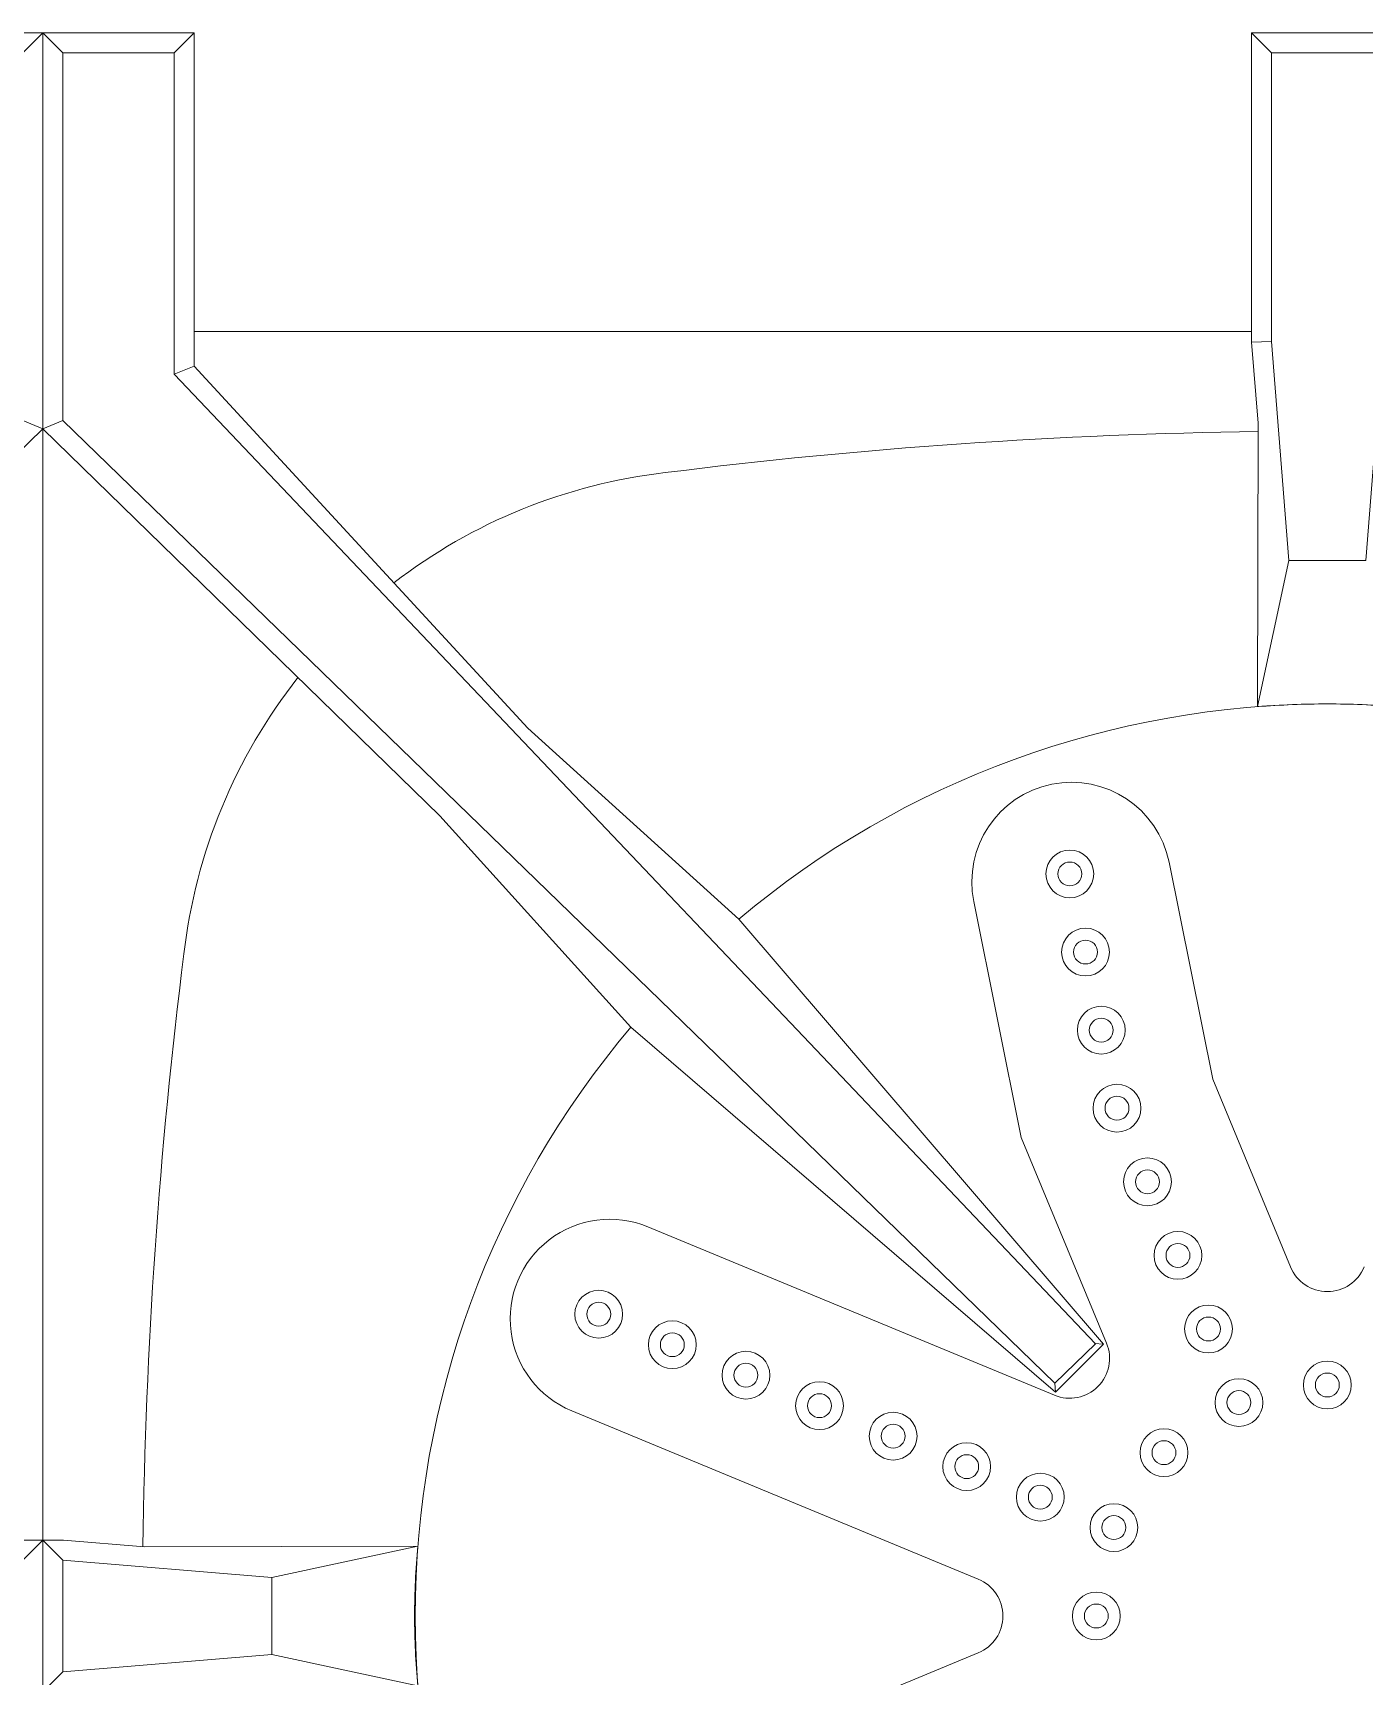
# Model space of a CAD drawing. Extents: x 306 to 2240, y 18 to 779.
# Drawn here: x 689.1932 to 689.3604, y 391.3972 to 391.6035 of the extents above; entities that cross this region are included whole.
import ezdxf

# ---------------------------------------------------------------- set-up
doc = ezdxf.new("R2010")
doc.units = 0
doc.header["$MEASUREMENT"] = 0
doc.linetypes.add('ACAD_ISO03W100', pattern=[30, 12, -18])
doc.layers.add('EQUIPAMIENTO SUPER', color=1, linetype='Continuous')

msp = doc.modelspace()

# ---------------------------------------------------------------- linework, layer by layer
at = {"layer": 'EQUIPAMIENTO SUPER', "color": 253, "lineweight": 0}
for p, q in [((689.1919949408388, 391.6010025021578, -6.438942029e-07), (689.1944949408376, 391.6035025021576, -6.438942029e-07)), ((689.1969949408361, 391.6010025021578, -6.438942029e-07), (689.1944949408376, 391.6035025021576, -6.438942029e-07)), ((689.2109949408391, 391.6010025021578, -6.438942029e-07), (689.2134949408377, 391.6035025021576, -6.438942029e-07)), ((689.3487449408372, 391.6010025021578, -6.438942029e-07), (689.3462449408383, 391.6035025021576, -6.438942029e-07)), ((689.1944949408376, 391.404752502158, -6.438942029e-07), (689.1944949408376, 391.5660025021579, -6.438942029e-07)), ((689.1944949408376, 391.404752502158, -6.438942029e-07), (689.1944949408376, 391.5660025021579, -6.438942029e-07)), ((689.2109949408391, 391.5606519970946, -6.438942029e-07), (689.2134949408377, 391.5616497848088, -6.438942029e-07)), ((689.1944949408376, 391.5537805589282, -6.438942029e-07), (689.1919949408388, 391.5548530072212, -6.438942029e-07)), ((689.1944949408376, 391.5537805589282, -6.438942029e-07), (689.1969949408361, 391.5548530072212, -6.438942029e-07)), ((689.3509249408366, 391.5372525021579, -6.438942029e-07), (689.3469838353108, 391.5189168268393, -6.438942029e-07)), ((689.3413540542517, 391.4721599395938, -6.438942029e-07), (689.3358735105417, 391.4993845051262, -6.438942029e-07)), ((689.3173259177987, 391.4648408442444, -6.438942029e-07), (689.3113651814513, 391.4944507636264, -6.438942029e-07)), ((689.3413540542517, 391.4721599395938, -6.438942029e-07), (689.3511257451961, 391.4485689907851, -6.438942029e-07)), ((689.3173259177987, 391.4648408442444, -6.438942029e-07), (689.3280287568837, 391.4390019049757, -6.438942029e-07)), ((689.321495942057, 391.4324690901512, -6.438942029e-07), (689.2704504313427, 391.4536128329882, -6.438942029e-07)), ((689.3264964005052, 391.4389507899581, -6.438942029e-07), (689.3276311089162, 391.4388785813357, -6.438942029e-07)), ((689.3215466530368, 391.4340010424898, -6.438942029e-07), (689.3216184576218, 391.4328659300399, -6.438942029e-07)), ((689.3119288562505, 391.4093721018381, -6.438942029e-07), (689.2608833455365, 391.4305158446752, -6.438942029e-07)), ((689.1944949408376, 391.4142525021579, -6.438942029e-07), (689.1918960051175, 391.4142525021579, -6.438942029e-07)), ((689.1944949408376, 391.4142525021579, -6.438942029e-07), (689.1970938765576, 391.4142525021579, -6.438942029e-07)), ((689.1944949408376, 391.404752502158, -6.438942029e-07), (689.1944949408376, 391.4142525021579, -6.438942029e-07)), ((689.1944949408376, 391.404752502158, -6.438942029e-07), (689.1944949408376, 391.4142525021579, -6.438942029e-07)), ((689.1970938765576, 391.4142525021579, -6.438942029e-07), (689.2072471699852, 391.4134476228971, -6.438942029e-07)), ((689.2072471699852, 391.4134476228971, -6.438942029e-07), (689.2415806161575, 391.4135136076849, -6.438942029e-07)), ((689.2232449408388, 391.4095725021579, -6.438942029e-07), (689.2415806161575, 391.4135136076849, -6.438942029e-07)), ((689.2232449408388, 391.4095725021579, -6.438942029e-07), (689.2232449408388, 391.404752502158, -6.438942029e-07)), ((689.1944949408376, 391.404752502158, -6.438942029e-07), (689.1944949408376, 391.2435025021577, -6.438942029e-07)), ((689.1944949408376, 391.404752502158, -6.438942029e-07), (689.1944949408376, 391.3952525021577, -6.438942029e-07)), ((689.1944949408376, 391.404752502158, -6.438942029e-07), (689.1944949408376, 391.2435025021577, -6.438942029e-07)), ((689.1944949408376, 391.404752502158, -6.438942029e-07), (689.1944949408376, 391.3952525021577, -6.438942029e-07)), ((689.2232449408388, 391.3999325021577, -6.438942029e-07), (689.2232449408388, 391.404752502158, -6.438942029e-07)), ((689.2232449408388, 391.3999325021577, -6.438942029e-07), (689.2415806161575, 391.3959913966304, -6.438942029e-07)), ((689.2860899169812, 391.3894304674308, -6.438942029e-07), (689.3119288562505, 391.4001333065133, -6.438942029e-07))]:
    msp.add_line(p, q, dxfattribs=at)
at = {"layer": 'EQUIPAMIENTO SUPER', "color": 253, "linetype": 'ACAD_ISO03W100', "lineweight": 0}
for p, q in [((689.3487449408372, 391.5647525021577, -6.438942029e-07), (689.3462449408383, 391.5646535664373, -6.438942029e-07)), ((689.1944949408376, 391.4142525021579, -6.438942029e-07), (689.1919949408388, 391.4117525021579, -6.438942029e-07)), ((689.1944949408376, 391.4142525021579, -6.438942029e-07), (689.1969949408361, 391.4117525021579, -6.438942029e-07)), ((689.1944949408376, 391.3952525021577, -6.438942029e-07), (689.1969949408361, 391.3977525021577, -6.438942029e-07))]:
    msp.add_line(p, q, dxfattribs=at)
at = {"layer": 'EQUIPAMIENTO SUPER', "color": 253, "lineweight": 0, "elevation": -6.438508219e-07}
for points in [[(689.0613587727589, 391.4388785813352), (689.0673714240531, 391.4328659300399), (689.1206984346848, 391.4786587699136), (689.1446549854213, 391.5051905525451), (689.1944949408376, 391.5537805589282), (689.1944949408376, 391.6035025021576), (689.1754949408372, 391.6035025021576), (689.1754949408372, 391.5616497848088), (689.1336145263836, 391.5162242308481), (689.107101612643, 391.4922478850625), (689.0613587727589, 391.4388785813352)], [(689.3276311089162, 391.4388785813352), (689.3216184576218, 391.4328659300399), (689.26829144699, 391.4786587699136), (689.2443348962538, 391.5051905525451), (689.1944949408376, 391.5537805589282), (689.1944949408376, 391.6035025021576), (689.2134949408377, 391.6035025021576), (689.2134949408377, 391.5616497848088), (689.2553753552914, 391.5162242308481), (689.2818882690322, 391.4922478850625), (689.3276311089162, 391.4388785813352)], [(689.3469838353108, 391.5189168268393), (689.3470498200973, 391.5545002730104), (689.3462449408383, 391.5646535664373), (689.3462449408383, 391.6035025021576), (689.3557449408383, 391.6035025021576)], [(689.3645060463663, 391.5189168268393), (689.3644400615763, 391.5545002730104), (689.3652449408388, 391.5646535664373), (689.3652449408388, 391.6035025021576), (689.3557449408383, 391.6035025021576)], [(689.1969949408361, 391.6010025021578), (689.1969949408361, 391.5548530072209), (689.3215466530368, 391.4340010424898), (689.3266412861798, 391.4389415699724), (689.2109949408391, 391.5606519970942), (689.2109949408391, 391.6010025021578), (689.1969949408361, 391.6010025021578), (689.1969949408361, 391.6010025021578)], [(689.3557449408383, 391.6010025021578), (689.3487449408372, 391.6010025021578), (689.3487449408372, 391.5647525021577), (689.3509249408366, 391.5372525021579), (689.3557449408383, 391.5372525021579)], [(689.3557449408383, 391.6010025021578), (689.3627449408361, 391.6010025021578), (689.3627449408361, 391.5647525021577), (689.3605649408368, 391.5372525021579), (689.3557449408383, 391.5372525021579)], [(689.3462449408383, 391.5660025021579), (689.2134949408377, 391.5660025021579)], [(689.2232449408388, 391.404752502158), (689.2232449408388, 391.4095725021579), (689.1969949408361, 391.4117525021579), (689.1969949408361, 391.4117525021579)], [(689.1969949408361, 391.4117525021579), (689.1969949408361, 391.404752502158)], [(689.2232449408388, 391.404752502158), (689.2232449408388, 391.4095725021579), (689.1969949408361, 391.4117525021579), (689.1969949408361, 391.404752502158)], [(689.2232449408388, 391.404752502158), (689.2232449408388, 391.3999325021577), (689.1969949408361, 391.3977525021577), (689.1969949408361, 391.3977525021577)], [(689.1969949408361, 391.3977525021577), (689.1969949408361, 391.404752502158)], [(689.2232449408388, 391.404752502158), (689.2232449408388, 391.3999325021577), (689.1969949408361, 391.3977525021577), (689.1969949408361, 391.404752502158)]]:
    msp.add_lwpolyline(points, dxfattribs=at)
at = {"layer": 'EQUIPAMIENTO SUPER', "color": 253, "lineweight": 0}
for centre, radius in [((689.3234194962265, 391.4979103868282, -6.438942029e-07), 0.003), ((689.3234194962265, 391.4979103868282, -6.438942029e-07), 0.003), ((689.3234194962265, 391.4979103868282, -6.438942029e-07), 0.003), ((689.3234194962265, 391.4979103868282, -6.438942029e-07), 0.003), ((689.3234194962265, 391.4979103868282, -6.438942029e-07), 0.003), ((689.3234194962265, 391.4979103868282, -6.438942029e-07), 0.003), ((689.3234194962265, 391.4979103868282, -6.438942029e-07), 0.003), ((689.3234194962265, 391.4979103868282, -6.438942029e-07), 0.003), ((689.3234194962265, 391.4979103868282, -6.438942029e-07), 0.003), ((689.3234194962265, 391.4979103868282, -6.438942029e-07), 0.003), ((689.3234194962265, 391.4979103868282, -6.438942029e-07), 0.003), ((689.3234194962265, 391.4979103868282, -6.438942029e-07), 0.003), ((689.3234194962265, 391.4979103868282, -6.438942029e-07), 0.003), ((689.3234194962265, 391.4979103868282, -6.438942029e-07), 0.003), ((689.3234194962265, 391.4979103868282, -6.438942029e-07), 0.003), ((689.3234194962265, 391.4979103868282, -6.438942029e-07), 0.003), ((689.3234194962265, 391.4979103868282, -6.438942029e-07), 0.0015), ((689.3234194962265, 391.4979103868282, -6.438942029e-07), 0.0015), ((689.3234194962265, 391.4979103868282, -6.438942029e-07), 0.0015), ((689.3234194962265, 391.4979103868282, -6.438942029e-07), 0.0015), ((689.3234194962265, 391.4979103868282, -6.438942029e-07), 0.0015), ((689.3234194962265, 391.4979103868282, -6.438942029e-07), 0.0015), ((689.3234194962265, 391.4979103868282, -6.438942029e-07), 0.0015), ((689.3234194962265, 391.4979103868282, -6.438942029e-07), 0.0015), ((689.3234194962265, 391.4979103868282, -6.438942029e-07), 0.0015), ((689.3234194962265, 391.4979103868282, -6.438942029e-07), 0.0015), ((689.3234194962265, 391.4979103868282, -6.438942029e-07), 0.0015), ((689.3234194962265, 391.4979103868282, -6.438942029e-07), 0.0015), ((689.3234194962265, 391.4979103868282, -6.438942029e-07), 0.0015), ((689.3234194962265, 391.4979103868282, -6.438942029e-07), 0.0015), ((689.3234194962265, 391.4979103868282, -6.438942029e-07), 0.0015), ((689.3234194962265, 391.4979103868282, -6.438942029e-07), 0.0015), ((689.3253929928238, 391.4881070551918, -6.438942029e-07), 0.003), ((689.3253929928238, 391.4881070551918, -6.438942029e-07), 0.003), ((689.3253929928238, 391.4881070551918, -6.438942029e-07), 0.003), ((689.3253929928238, 391.4881070551918, -6.438942029e-07), 0.003), ((689.3253929928238, 391.4881070551918, -6.438942029e-07), 0.003), ((689.3253929928238, 391.4881070551918, -6.438942029e-07), 0.003), ((689.3253929928238, 391.4881070551918, -6.438942029e-07), 0.003), ((689.3253929928238, 391.4881070551918, -6.438942029e-07), 0.003), ((689.3253929928238, 391.4881070551918, -6.438942029e-07), 0.003), ((689.3253929928238, 391.4881070551918, -6.438942029e-07), 0.003), ((689.3253929928238, 391.4881070551918, -6.438942029e-07), 0.003), ((689.3253929928238, 391.4881070551918, -6.438942029e-07), 0.003), ((689.3253929928238, 391.4881070551918, -6.438942029e-07), 0.003), ((689.3253929928238, 391.4881070551918, -6.438942029e-07), 0.003), ((689.3253929928238, 391.4881070551918, -6.438942029e-07), 0.003), ((689.3253929928238, 391.4881070551918, -6.438942029e-07), 0.003), ((689.3253929928238, 391.4881070551918, -6.438942029e-07), 0.0015), ((689.3253929928238, 391.4881070551918, -6.438942029e-07), 0.0015), ((689.3253929928238, 391.4881070551918, -6.438942029e-07), 0.0015), ((689.3253929928238, 391.4881070551918, -6.438942029e-07), 0.0015), ((689.3253929928238, 391.4881070551918, -6.438942029e-07), 0.0015), ((689.3253929928238, 391.4881070551918, -6.438942029e-07), 0.0015), ((689.3253929928238, 391.4881070551918, -6.438942029e-07), 0.0015), ((689.3253929928238, 391.4881070551918, -6.438942029e-07), 0.0015), ((689.3253929928238, 391.4881070551918, -6.438942029e-07), 0.0015), ((689.3253929928238, 391.4881070551918, -6.438942029e-07), 0.0015), ((689.3253929928238, 391.4881070551918, -6.438942029e-07), 0.0015), ((689.3253929928238, 391.4881070551918, -6.438942029e-07), 0.0015), ((689.3253929928238, 391.4881070551918, -6.438942029e-07), 0.0015), ((689.3253929928238, 391.4881070551918, -6.438942029e-07), 0.0015), ((689.3253929928238, 391.4881070551918, -6.438942029e-07), 0.0015), ((689.3253929928238, 391.4881070551918, -6.438942029e-07), 0.0015), ((689.3273664894244, 391.4783037235556, -6.438942029e-07), 0.003), ((689.3273664894244, 391.4783037235556, -6.438942029e-07), 0.003), ((689.3273664894244, 391.4783037235556, -6.438942029e-07), 0.003), ((689.3273664894244, 391.4783037235556, -6.438942029e-07), 0.003), ((689.3273664894244, 391.4783037235556, -6.438942029e-07), 0.003), ((689.3273664894244, 391.4783037235556, -6.438942029e-07), 0.003), ((689.3273664894244, 391.4783037235556, -6.438942029e-07), 0.003), ((689.3273664894244, 391.4783037235556, -6.438942029e-07), 0.003), ((689.3273664894244, 391.4783037235556, -6.438942029e-07), 0.003), ((689.3273664894244, 391.4783037235556, -6.438942029e-07), 0.003), ((689.3273664894244, 391.4783037235556, -6.438942029e-07), 0.003), ((689.3273664894244, 391.4783037235556, -6.438942029e-07), 0.003), ((689.3273664894244, 391.4783037235556, -6.438942029e-07), 0.003), ((689.3273664894244, 391.4783037235556, -6.438942029e-07), 0.003), ((689.3273664894244, 391.4783037235556, -6.438942029e-07), 0.003), ((689.3273664894244, 391.4783037235556, -6.438942029e-07), 0.003), ((689.3273664894244, 391.4783037235556, -6.438942029e-07), 0.0015), ((689.3273664894244, 391.4783037235556, -6.438942029e-07), 0.0015), ((689.3273664894244, 391.4783037235556, -6.438942029e-07), 0.0015), ((689.3273664894244, 391.4783037235556, -6.438942029e-07), 0.0015), ((689.3273664894244, 391.4783037235556, -6.438942029e-07), 0.0015), ((689.3273664894244, 391.4783037235556, -6.438942029e-07), 0.0015), ((689.3273664894244, 391.4783037235556, -6.438942029e-07), 0.0015), ((689.3273664894244, 391.4783037235556, -6.438942029e-07), 0.0015), ((689.3273664894244, 391.4783037235556, -6.438942029e-07), 0.0015), ((689.3273664894244, 391.4783037235556, -6.438942029e-07), 0.0015), ((689.3273664894244, 391.4783037235556, -6.438942029e-07), 0.0015), ((689.3273664894244, 391.4783037235556, -6.438942029e-07), 0.0015), ((689.3273664894244, 391.4783037235556, -6.438942029e-07), 0.0015), ((689.3273664894244, 391.4783037235556, -6.438942029e-07), 0.0015), ((689.3273664894244, 391.4783037235556, -6.438942029e-07), 0.0015), ((689.3273664894244, 391.4783037235556, -6.438942029e-07), 0.0015), ((689.3293399860254, 391.4685003919193, -6.438942029e-07), 0.003), ((689.3293399860254, 391.4685003919193, -6.438942029e-07), 0.003), ((689.3293399860254, 391.4685003919193, -6.438942029e-07), 0.003), ((689.3293399860254, 391.4685003919193, -6.438942029e-07), 0.003), ((689.3293399860254, 391.4685003919193, -6.438942029e-07), 0.003), ((689.3293399860254, 391.4685003919193, -6.438942029e-07), 0.003), ((689.3293399860254, 391.4685003919193, -6.438942029e-07), 0.003), ((689.3293399860254, 391.4685003919193, -6.438942029e-07), 0.003), ((689.3293399860254, 391.4685003919193, -6.438942029e-07), 0.003), ((689.3293399860254, 391.4685003919193, -6.438942029e-07), 0.003), ((689.3293399860254, 391.4685003919193, -6.438942029e-07), 0.003), ((689.3293399860254, 391.4685003919193, -6.438942029e-07), 0.003), ((689.3293399860254, 391.4685003919193, -6.438942029e-07), 0.003), ((689.3293399860254, 391.4685003919193, -6.438942029e-07), 0.003), ((689.3293399860254, 391.4685003919193, -6.438942029e-07), 0.003), ((689.3293399860254, 391.4685003919193, -6.438942029e-07), 0.003), ((689.3293399860254, 391.4685003919193, -6.438942029e-07), 0.0015), ((689.3293399860254, 391.4685003919193, -6.438942029e-07), 0.0015), ((689.3293399860254, 391.4685003919193, -6.438942029e-07), 0.0015), ((689.3293399860254, 391.4685003919193, -6.438942029e-07), 0.0015), ((689.3293399860254, 391.4685003919193, -6.438942029e-07), 0.0015), ((689.3293399860254, 391.4685003919193, -6.438942029e-07), 0.0015), ((689.3293399860254, 391.4685003919193, -6.438942029e-07), 0.0015), ((689.3293399860254, 391.4685003919193, -6.438942029e-07), 0.0015), ((689.3293399860254, 391.4685003919193, -6.438942029e-07), 0.0015), ((689.3293399860254, 391.4685003919193, -6.438942029e-07), 0.0015), ((689.3293399860254, 391.4685003919193, -6.438942029e-07), 0.0015), ((689.3293399860254, 391.4685003919193, -6.438942029e-07), 0.0015), ((689.3293399860254, 391.4685003919193, -6.438942029e-07), 0.0015), ((689.3293399860254, 391.4685003919193, -6.438942029e-07), 0.0015), ((689.3293399860254, 391.4685003919193, -6.438942029e-07), 0.0015), ((689.3293399860254, 391.4685003919193, -6.438942029e-07), 0.0015), ((689.3331668203488, 391.4592615965942, -6.438942029e-07), 0.003), ((689.3331668203488, 391.4592615965942, -6.438942029e-07), 0.003), ((689.3331668203488, 391.4592615965942, -6.438942029e-07), 0.003), ((689.3331668203488, 391.4592615965942, -6.438942029e-07), 0.003), ((689.3331668203488, 391.4592615965942, -6.438942029e-07), 0.003), ((689.3331668203488, 391.4592615965942, -6.438942029e-07), 0.003), ((689.3331668203488, 391.4592615965942, -6.438942029e-07), 0.003), ((689.3331668203488, 391.4592615965942, -6.438942029e-07), 0.003), ((689.3331668203488, 391.4592615965942, -6.438942029e-07), 0.003), ((689.3331668203488, 391.4592615965942, -6.438942029e-07), 0.003), ((689.3331668203488, 391.4592615965942, -6.438942029e-07), 0.003), ((689.3331668203488, 391.4592615965942, -6.438942029e-07), 0.003), ((689.3331668203488, 391.4592615965942, -6.438942029e-07), 0.003), ((689.3331668203488, 391.4592615965942, -6.438942029e-07), 0.003), ((689.3331668203488, 391.4592615965942, -6.438942029e-07), 0.003), ((689.3331668203488, 391.4592615965942, -6.438942029e-07), 0.003), ((689.3331668203488, 391.4592615965942, -6.438942029e-07), 0.0015), ((689.3331668203488, 391.4592615965942, -6.438942029e-07), 0.0015), ((689.3331668203488, 391.4592615965942, -6.438942029e-07), 0.0015), ((689.3331668203488, 391.4592615965942, -6.438942029e-07), 0.0015), ((689.3331668203488, 391.4592615965942, -6.438942029e-07), 0.0015), ((689.3331668203488, 391.4592615965942, -6.438942029e-07), 0.0015), ((689.3331668203488, 391.4592615965942, -6.438942029e-07), 0.0015), ((689.3331668203488, 391.4592615965942, -6.438942029e-07), 0.0015), ((689.3331668203488, 391.4592615965942, -6.438942029e-07), 0.0015), ((689.3331668203488, 391.4592615965942, -6.438942029e-07), 0.0015), ((689.3331668203488, 391.4592615965942, -6.438942029e-07), 0.0015), ((689.3331668203488, 391.4592615965942, -6.438942029e-07), 0.0015), ((689.3331668203488, 391.4592615965942, -6.438942029e-07), 0.0015), ((689.3331668203488, 391.4592615965942, -6.438942029e-07), 0.0015), ((689.3331668203488, 391.4592615965942, -6.438942029e-07), 0.0015), ((689.3331668203488, 391.4592615965942, -6.438942029e-07), 0.0015), ((689.3369936546719, 391.4500228012686, -6.438942029e-07), 0.003), ((689.3369936546719, 391.4500228012686, -6.438942029e-07), 0.003), ((689.3369936546719, 391.4500228012686, -6.438942029e-07), 0.003), ((689.3369936546719, 391.4500228012686, -6.438942029e-07), 0.003), ((689.3369936546719, 391.4500228012686, -6.438942029e-07), 0.003), ((689.3369936546719, 391.4500228012686, -6.438942029e-07), 0.003), ((689.3369936546719, 391.4500228012686, -6.438942029e-07), 0.003), ((689.3369936546719, 391.4500228012686, -6.438942029e-07), 0.003), ((689.3369936546719, 391.4500228012686, -6.438942029e-07), 0.003), ((689.3369936546719, 391.4500228012686, -6.438942029e-07), 0.003), ((689.3369936546719, 391.4500228012686, -6.438942029e-07), 0.003), ((689.3369936546719, 391.4500228012686, -6.438942029e-07), 0.003), ((689.3369936546719, 391.4500228012686, -6.438942029e-07), 0.003), ((689.3369936546719, 391.4500228012686, -6.438942029e-07), 0.003), ((689.3369936546719, 391.4500228012686, -6.438942029e-07), 0.003), ((689.3369936546719, 391.4500228012686, -6.438942029e-07), 0.003), ((689.3369936546719, 391.4500228012686, -6.438942029e-07), 0.0015), ((689.3369936546719, 391.4500228012686, -6.438942029e-07), 0.0015), ((689.3369936546719, 391.4500228012686, -6.438942029e-07), 0.0015), ((689.3369936546719, 391.4500228012686, -6.438942029e-07), 0.0015), ((689.3369936546719, 391.4500228012686, -6.438942029e-07), 0.0015), ((689.3369936546719, 391.4500228012686, -6.438942029e-07), 0.0015), ((689.3369936546719, 391.4500228012686, -6.438942029e-07), 0.0015), ((689.3369936546719, 391.4500228012686, -6.438942029e-07), 0.0015), ((689.3369936546719, 391.4500228012686, -6.438942029e-07), 0.0015), ((689.3369936546719, 391.4500228012686, -6.438942029e-07), 0.0015), ((689.3369936546719, 391.4500228012686, -6.438942029e-07), 0.0015), ((689.3369936546719, 391.4500228012686, -6.438942029e-07), 0.0015), ((689.3369936546719, 391.4500228012686, -6.438942029e-07), 0.0015), ((689.3369936546719, 391.4500228012686, -6.438942029e-07), 0.0015), ((689.3369936546719, 391.4500228012686, -6.438942029e-07), 0.0015), ((689.3369936546719, 391.4500228012686, -6.438942029e-07), 0.0015), ((689.2642810691382, 391.4426383639802, -6.438942029e-07), 0.003), ((689.2642810691382, 391.4426383639802, -6.438942029e-07), 0.003), ((689.2642810691382, 391.4426383639802, -6.438942029e-07), 0.003), ((689.2642810691382, 391.4426383639802, -6.438942029e-07), 0.003), ((689.2642810691382, 391.4426383639802, -6.438942029e-07), 0.003), ((689.2642810691382, 391.4426383639802, -6.438942029e-07), 0.003), ((689.2642810691382, 391.4426383639802, -6.438942029e-07), 0.003), ((689.2642810691382, 391.4426383639802, -6.438942029e-07), 0.003), ((689.2642810691382, 391.4426383639802, -6.438942029e-07), 0.003), ((689.2642810691382, 391.4426383639802, -6.438942029e-07), 0.003), ((689.2642810691382, 391.4426383639802, -6.438942029e-07), 0.003), ((689.2642810691382, 391.4426383639802, -6.438942029e-07), 0.003), ((689.2642810691382, 391.4426383639802, -6.438942029e-07), 0.003), ((689.2642810691382, 391.4426383639802, -6.438942029e-07), 0.003), ((689.2642810691382, 391.4426383639802, -6.438942029e-07), 0.003), ((689.2642810691382, 391.4426383639802, -6.438942029e-07), 0.003), ((689.2642810691382, 391.4426383639802, -6.438942029e-07), 0.0015), ((689.2642810691382, 391.4426383639802, -6.438942029e-07), 0.0015), ((689.2642810691382, 391.4426383639802, -6.438942029e-07), 0.0015), ((689.2642810691382, 391.4426383639802, -6.438942029e-07), 0.0015), ((689.2642810691382, 391.4426383639802, -6.438942029e-07), 0.0015), ((689.2642810691382, 391.4426383639802, -6.438942029e-07), 0.0015), ((689.2642810691382, 391.4426383639802, -6.438942029e-07), 0.0015), ((689.2642810691382, 391.4426383639802, -6.438942029e-07), 0.0015), ((689.2642810691382, 391.4426383639802, -6.438942029e-07), 0.0015), ((689.2642810691382, 391.4426383639802, -6.438942029e-07), 0.0015), ((689.2642810691382, 391.4426383639802, -6.438942029e-07), 0.0015), ((689.2642810691382, 391.4426383639802, -6.438942029e-07), 0.0015), ((689.2642810691382, 391.4426383639802, -6.438942029e-07), 0.0015), ((689.2642810691382, 391.4426383639802, -6.438942029e-07), 0.0015), ((689.2642810691382, 391.4426383639802, -6.438942029e-07), 0.0015), ((689.2642810691382, 391.4426383639802, -6.438942029e-07), 0.0015), ((689.3408204889952, 391.4407840059436, -6.438942029e-07), 0.003), ((689.3408204889952, 391.4407840059436, -6.438942029e-07), 0.003), ((689.3408204889952, 391.4407840059436, -6.438942029e-07), 0.003), ((689.3408204889952, 391.4407840059436, -6.438942029e-07), 0.003), ((689.3408204889952, 391.4407840059436, -6.438942029e-07), 0.003), ((689.3408204889952, 391.4407840059436, -6.438942029e-07), 0.003), ((689.3408204889952, 391.4407840059436, -6.438942029e-07), 0.003), ((689.3408204889952, 391.4407840059436, -6.438942029e-07), 0.003), ((689.3408204889952, 391.4407840059436, -6.438942029e-07), 0.003), ((689.3408204889952, 391.4407840059436, -6.438942029e-07), 0.003), ((689.3408204889952, 391.4407840059436, -6.438942029e-07), 0.003), ((689.3408204889952, 391.4407840059436, -6.438942029e-07), 0.003), ((689.3408204889952, 391.4407840059436, -6.438942029e-07), 0.003), ((689.3408204889952, 391.4407840059436, -6.438942029e-07), 0.003), ((689.3408204889952, 391.4407840059436, -6.438942029e-07), 0.003), ((689.3408204889952, 391.4407840059436, -6.438942029e-07), 0.003), ((689.2735198644646, 391.4388115296562, -6.438942029e-07), 0.003), ((689.2735198644646, 391.4388115296562, -6.438942029e-07), 0.003), ((689.2735198644646, 391.4388115296562, -6.438942029e-07), 0.003), ((689.2735198644646, 391.4388115296562, -6.438942029e-07), 0.003), ((689.2735198644646, 391.4388115296562, -6.438942029e-07), 0.003), ((689.2735198644646, 391.4388115296562, -6.438942029e-07), 0.003), ((689.2735198644646, 391.4388115296562, -6.438942029e-07), 0.003), ((689.2735198644646, 391.4388115296562, -6.438942029e-07), 0.003), ((689.2735198644646, 391.4388115296562, -6.438942029e-07), 0.003), ((689.2735198644646, 391.4388115296562, -6.438942029e-07), 0.003), ((689.2735198644646, 391.4388115296562, -6.438942029e-07), 0.003), ((689.2735198644646, 391.4388115296562, -6.438942029e-07), 0.003), ((689.2735198644646, 391.4388115296562, -6.438942029e-07), 0.003), ((689.2735198644646, 391.4388115296562, -6.438942029e-07), 0.003), ((689.2735198644646, 391.4388115296562, -6.438942029e-07), 0.003), ((689.2735198644646, 391.4388115296562, -6.438942029e-07), 0.003), ((689.3408204889952, 391.4407840059436, -6.438942029e-07), 0.0015), ((689.3408204889952, 391.4407840059436, -6.438942029e-07), 0.0015), ((689.3408204889952, 391.4407840059436, -6.438942029e-07), 0.0015), ((689.3408204889952, 391.4407840059436, -6.438942029e-07), 0.0015), ((689.3408204889952, 391.4407840059436, -6.438942029e-07), 0.0015), ((689.3408204889952, 391.4407840059436, -6.438942029e-07), 0.0015), ((689.3408204889952, 391.4407840059436, -6.438942029e-07), 0.0015), ((689.3408204889952, 391.4407840059436, -6.438942029e-07), 0.0015), ((689.3408204889952, 391.4407840059436, -6.438942029e-07), 0.0015), ((689.3408204889952, 391.4407840059436, -6.438942029e-07), 0.0015), ((689.3408204889952, 391.4407840059436, -6.438942029e-07), 0.0015), ((689.3408204889952, 391.4407840059436, -6.438942029e-07), 0.0015), ((689.3408204889952, 391.4407840059436, -6.438942029e-07), 0.0015), ((689.3408204889952, 391.4407840059436, -6.438942029e-07), 0.0015), ((689.3408204889952, 391.4407840059436, -6.438942029e-07), 0.0015), ((689.3408204889952, 391.4407840059436, -6.438942029e-07), 0.0015), ((689.2735198644646, 391.4388115296562, -6.438942029e-07), 0.0015), ((689.2735198644646, 391.4388115296562, -6.438942029e-07), 0.0015), ((689.2735198644646, 391.4388115296562, -6.438942029e-07), 0.0015), ((689.2735198644646, 391.4388115296562, -6.438942029e-07), 0.0015), ((689.2735198644646, 391.4388115296562, -6.438942029e-07), 0.0015), ((689.2735198644646, 391.4388115296562, -6.438942029e-07), 0.0015), ((689.2735198644646, 391.4388115296562, -6.438942029e-07), 0.0015), ((689.2735198644646, 391.4388115296562, -6.438942029e-07), 0.0015), ((689.2735198644646, 391.4388115296562, -6.438942029e-07), 0.0015), ((689.2735198644646, 391.4388115296562, -6.438942029e-07), 0.0015), ((689.2735198644646, 391.4388115296562, -6.438942029e-07), 0.0015), ((689.2735198644646, 391.4388115296562, -6.438942029e-07), 0.0015), ((689.2735198644646, 391.4388115296562, -6.438942029e-07), 0.0015), ((689.2735198644646, 391.4388115296562, -6.438942029e-07), 0.0015), ((689.2735198644646, 391.4388115296562, -6.438942029e-07), 0.0015), ((689.2735198644646, 391.4388115296562, -6.438942029e-07), 0.0015), ((689.2827586597908, 391.4349846953328, -6.438942029e-07), 0.003), ((689.2827586597908, 391.4349846953328, -6.438942029e-07), 0.003), ((689.2827586597908, 391.4349846953328, -6.438942029e-07), 0.003), ((689.2827586597908, 391.4349846953328, -6.438942029e-07), 0.003), ((689.2827586597908, 391.4349846953328, -6.438942029e-07), 0.003), ((689.2827586597908, 391.4349846953328, -6.438942029e-07), 0.003), ((689.2827586597908, 391.4349846953328, -6.438942029e-07), 0.003), ((689.2827586597908, 391.4349846953328, -6.438942029e-07), 0.003), ((689.2827586597908, 391.4349846953328, -6.438942029e-07), 0.003), ((689.2827586597908, 391.4349846953328, -6.438942029e-07), 0.003), ((689.2827586597908, 391.4349846953328, -6.438942029e-07), 0.003), ((689.2827586597908, 391.4349846953328, -6.438942029e-07), 0.003), ((689.2827586597908, 391.4349846953328, -6.438942029e-07), 0.003), ((689.2827586597908, 391.4349846953328, -6.438942029e-07), 0.003), ((689.2827586597908, 391.4349846953328, -6.438942029e-07), 0.003), ((689.2827586597908, 391.4349846953328, -6.438942029e-07), 0.003), ((689.2827586597908, 391.4349846953328, -6.438942029e-07), 0.0015), ((689.2827586597908, 391.4349846953328, -6.438942029e-07), 0.0015), ((689.2827586597908, 391.4349846953328, -6.438942029e-07), 0.0015), ((689.2827586597908, 391.4349846953328, -6.438942029e-07), 0.0015), ((689.2827586597908, 391.4349846953328, -6.438942029e-07), 0.0015), ((689.2827586597908, 391.4349846953328, -6.438942029e-07), 0.0015), ((689.2827586597908, 391.4349846953328, -6.438942029e-07), 0.0015), ((689.2827586597908, 391.4349846953328, -6.438942029e-07), 0.0015), ((689.2827586597908, 391.4349846953328, -6.438942029e-07), 0.0015), ((689.2827586597908, 391.4349846953328, -6.438942029e-07), 0.0015), ((689.2827586597908, 391.4349846953328, -6.438942029e-07), 0.0015), ((689.2827586597908, 391.4349846953328, -6.438942029e-07), 0.0015), ((689.2827586597908, 391.4349846953328, -6.438942029e-07), 0.0015), ((689.2827586597908, 391.4349846953328, -6.438942029e-07), 0.0015), ((689.2827586597908, 391.4349846953328, -6.438942029e-07), 0.0015), ((689.2827586597908, 391.4349846953328, -6.438942029e-07), 0.0015), ((689.3557451428592, 391.4337527041761, -6.438942029e-07), 0.003), ((689.3557451428592, 391.4337527041761, -6.438942029e-07), 0.003), ((689.3557451428592, 391.4337527041761, -6.438942029e-07), 0.003), ((689.3557451428592, 391.4337527041761, -6.438942029e-07), 0.003), ((689.3557451428592, 391.4337527041761, -6.438942029e-07), 0.003), ((689.3557451428592, 391.4337527041761, -6.438942029e-07), 0.003), ((689.3557451428592, 391.4337527041761, -6.438942029e-07), 0.003), ((689.3557451428592, 391.4337527041761, -6.438942029e-07), 0.003), ((689.3557451428592, 391.4337527041761, -6.438942029e-07), 0.003), ((689.3557451428592, 391.4337527041761, -6.438942029e-07), 0.003), ((689.3557451428592, 391.4337527041761, -6.438942029e-07), 0.003), ((689.3557451428592, 391.4337527041761, -6.438942029e-07), 0.003), ((689.3557451428592, 391.4337527041761, -6.438942029e-07), 0.003), ((689.3557451428592, 391.4337527041761, -6.438942029e-07), 0.003), ((689.3557451428592, 391.4337527041761, -6.438942029e-07), 0.003), ((689.3557451428592, 391.4337527041761, -6.438942029e-07), 0.003), ((689.2919974551172, 391.431157861009, -6.438942029e-07), 0.003), ((689.2919974551172, 391.431157861009, -6.438942029e-07), 0.003), ((689.2919974551172, 391.431157861009, -6.438942029e-07), 0.003), ((689.2919974551172, 391.431157861009, -6.438942029e-07), 0.003), ((689.2919974551172, 391.431157861009, -6.438942029e-07), 0.003), ((689.2919974551172, 391.431157861009, -6.438942029e-07), 0.003), ((689.2919974551172, 391.431157861009, -6.438942029e-07), 0.003), ((689.2919974551172, 391.431157861009, -6.438942029e-07), 0.003), ((689.2919974551172, 391.431157861009, -6.438942029e-07), 0.003), ((689.2919974551172, 391.431157861009, -6.438942029e-07), 0.003), ((689.2919974551172, 391.431157861009, -6.438942029e-07), 0.003), ((689.2919974551172, 391.431157861009, -6.438942029e-07), 0.003), ((689.2919974551172, 391.431157861009, -6.438942029e-07), 0.003), ((689.2919974551172, 391.431157861009, -6.438942029e-07), 0.003), ((689.2919974551172, 391.431157861009, -6.438942029e-07), 0.003), ((689.2919974551172, 391.431157861009, -6.438942029e-07), 0.003), ((689.3446473233182, 391.4315452106188, -6.438942029e-07), 0.003), ((689.3446473233182, 391.4315452106188, -6.438942029e-07), 0.003), ((689.3446473233182, 391.4315452106188, -6.438942029e-07), 0.003), ((689.3446473233182, 391.4315452106188, -6.438942029e-07), 0.003), ((689.3446473233182, 391.4315452106188, -6.438942029e-07), 0.003), ((689.3446473233182, 391.4315452106188, -6.438942029e-07), 0.003), ((689.3446473233182, 391.4315452106188, -6.438942029e-07), 0.003), ((689.3446473233182, 391.4315452106188, -6.438942029e-07), 0.003), ((689.3446473233182, 391.4315452106188, -6.438942029e-07), 0.003), ((689.3446473233182, 391.4315452106188, -6.438942029e-07), 0.003), ((689.3446473233182, 391.4315452106188, -6.438942029e-07), 0.003), ((689.3446473233182, 391.4315452106188, -6.438942029e-07), 0.003), ((689.3446473233182, 391.4315452106188, -6.438942029e-07), 0.003), ((689.3446473233182, 391.4315452106188, -6.438942029e-07), 0.003), ((689.3446473233182, 391.4315452106188, -6.438942029e-07), 0.003), ((689.3446473233182, 391.4315452106188, -6.438942029e-07), 0.003), ((689.3557451428592, 391.4337527041761, -6.438942029e-07), 0.0015), ((689.3557451428592, 391.4337527041761, -6.438942029e-07), 0.0015), ((689.3557451428592, 391.4337527041761, -6.438942029e-07), 0.0015), ((689.3557451428592, 391.4337527041761, -6.438942029e-07), 0.0015), ((689.3557451428592, 391.4337527041761, -6.438942029e-07), 0.0015), ((689.3557451428592, 391.4337527041761, -6.438942029e-07), 0.0015), ((689.3557451428592, 391.4337527041761, -6.438942029e-07), 0.0015), ((689.3557451428592, 391.4337527041761, -6.438942029e-07), 0.0015), ((689.3557451428592, 391.4337527041761, -6.438942029e-07), 0.0015), ((689.3557451428592, 391.4337527041761, -6.438942029e-07), 0.0015), ((689.3557451428592, 391.4337527041761, -6.438942029e-07), 0.0015), ((689.3557451428592, 391.4337527041761, -6.438942029e-07), 0.0015), ((689.3557451428592, 391.4337527041761, -6.438942029e-07), 0.0015), ((689.3557451428592, 391.4337527041761, -6.438942029e-07), 0.0015), ((689.3557451428592, 391.4337527041761, -6.438942029e-07), 0.0015), ((689.3557451428592, 391.4337527041761, -6.438942029e-07), 0.0015), ((689.2919974551172, 391.431157861009, -6.438942029e-07), 0.0015), ((689.2919974551172, 391.431157861009, -6.438942029e-07), 0.0015), ((689.2919974551172, 391.431157861009, -6.438942029e-07), 0.0015), ((689.2919974551172, 391.431157861009, -6.438942029e-07), 0.0015), ((689.2919974551172, 391.431157861009, -6.438942029e-07), 0.0015), ((689.2919974551172, 391.431157861009, -6.438942029e-07), 0.0015), ((689.2919974551172, 391.431157861009, -6.438942029e-07), 0.0015), ((689.2919974551172, 391.431157861009, -6.438942029e-07), 0.0015), ((689.2919974551172, 391.431157861009, -6.438942029e-07), 0.0015), ((689.2919974551172, 391.431157861009, -6.438942029e-07), 0.0015), ((689.2919974551172, 391.431157861009, -6.438942029e-07), 0.0015), ((689.2919974551172, 391.431157861009, -6.438942029e-07), 0.0015), ((689.2919974551172, 391.431157861009, -6.438942029e-07), 0.0015), ((689.2919974551172, 391.431157861009, -6.438942029e-07), 0.0015), ((689.2919974551172, 391.431157861009, -6.438942029e-07), 0.0015), ((689.2919974551172, 391.431157861009, -6.438942029e-07), 0.0015), ((689.3446473233182, 391.4315452106188, -6.438942029e-07), 0.0015), ((689.3446473233182, 391.4315452106188, -6.438942029e-07), 0.0015), ((689.3446473233182, 391.4315452106188, -6.438942029e-07), 0.0015), ((689.3446473233182, 391.4315452106188, -6.438942029e-07), 0.0015), ((689.3446473233182, 391.4315452106188, -6.438942029e-07), 0.0015), ((689.3446473233182, 391.4315452106188, -6.438942029e-07), 0.0015), ((689.3446473233182, 391.4315452106188, -6.438942029e-07), 0.0015), ((689.3446473233182, 391.4315452106188, -6.438942029e-07), 0.0015), ((689.3446473233182, 391.4315452106188, -6.438942029e-07), 0.0015), ((689.3446473233182, 391.4315452106188, -6.438942029e-07), 0.0015), ((689.3446473233182, 391.4315452106188, -6.438942029e-07), 0.0015), ((689.3446473233182, 391.4315452106188, -6.438942029e-07), 0.0015), ((689.3446473233182, 391.4315452106188, -6.438942029e-07), 0.0015), ((689.3446473233182, 391.4315452106188, -6.438942029e-07), 0.0015), ((689.3446473233182, 391.4315452106188, -6.438942029e-07), 0.0015), ((689.3446473233182, 391.4315452106188, -6.438942029e-07), 0.0015), ((689.3012362504401, 391.4273310266858, -6.438942029e-07), 0.003), ((689.3012362504401, 391.4273310266858, -6.438942029e-07), 0.003), ((689.3012362504401, 391.4273310266858, -6.438942029e-07), 0.003), ((689.3012362504401, 391.4273310266858, -6.438942029e-07), 0.003), ((689.3012362504401, 391.4273310266858, -6.438942029e-07), 0.003), ((689.3012362504401, 391.4273310266858, -6.438942029e-07), 0.003), ((689.3012362504401, 391.4273310266858, -6.438942029e-07), 0.003), ((689.3012362504401, 391.4273310266858, -6.438942029e-07), 0.003), ((689.3012362504401, 391.4273310266858, -6.438942029e-07), 0.003), ((689.3012362504401, 391.4273310266858, -6.438942029e-07), 0.003), ((689.3012362504401, 391.4273310266858, -6.438942029e-07), 0.003), ((689.3012362504401, 391.4273310266858, -6.438942029e-07), 0.003), ((689.3012362504401, 391.4273310266858, -6.438942029e-07), 0.003), ((689.3012362504401, 391.4273310266858, -6.438942029e-07), 0.003), ((689.3012362504401, 391.4273310266858, -6.438942029e-07), 0.003), ((689.3012362504401, 391.4273310266858, -6.438942029e-07), 0.003), ((689.3012362504401, 391.4273310266858, -6.438942029e-07), 0.0015), ((689.3012362504401, 391.4273310266858, -6.438942029e-07), 0.0015), ((689.3012362504401, 391.4273310266858, -6.438942029e-07), 0.0015), ((689.3012362504401, 391.4273310266858, -6.438942029e-07), 0.0015), ((689.3012362504401, 391.4273310266858, -6.438942029e-07), 0.0015), ((689.3012362504401, 391.4273310266858, -6.438942029e-07), 0.0015), ((689.3012362504401, 391.4273310266858, -6.438942029e-07), 0.0015), ((689.3012362504401, 391.4273310266858, -6.438942029e-07), 0.0015), ((689.3012362504401, 391.4273310266858, -6.438942029e-07), 0.0015), ((689.3012362504401, 391.4273310266858, -6.438942029e-07), 0.0015), ((689.3012362504401, 391.4273310266858, -6.438942029e-07), 0.0015), ((689.3012362504401, 391.4273310266858, -6.438942029e-07), 0.0015), ((689.3012362504401, 391.4273310266858, -6.438942029e-07), 0.0015), ((689.3012362504401, 391.4273310266858, -6.438942029e-07), 0.0015), ((689.3012362504401, 391.4273310266858, -6.438942029e-07), 0.0015), ((689.3012362504401, 391.4273310266858, -6.438942029e-07), 0.0015), ((689.3352390462045, 391.4252588008303, -6.438942029e-07), 0.003), ((689.3352390462045, 391.4252588008303, -6.438942029e-07), 0.003), ((689.3352390462045, 391.4252588008303, -6.438942029e-07), 0.003), ((689.3352390462045, 391.4252588008303, -6.438942029e-07), 0.003), ((689.3352390462045, 391.4252588008303, -6.438942029e-07), 0.003), ((689.3352390462045, 391.4252588008303, -6.438942029e-07), 0.003), ((689.3352390462045, 391.4252588008303, -6.438942029e-07), 0.003), ((689.3352390462045, 391.4252588008303, -6.438942029e-07), 0.003), ((689.3352390462045, 391.4252588008303, -6.438942029e-07), 0.003), ((689.3352390462045, 391.4252588008303, -6.438942029e-07), 0.003), ((689.3352390462045, 391.4252588008303, -6.438942029e-07), 0.003), ((689.3352390462045, 391.4252588008303, -6.438942029e-07), 0.003), ((689.3352390462045, 391.4252588008303, -6.438942029e-07), 0.003), ((689.3352390462045, 391.4252588008303, -6.438942029e-07), 0.003), ((689.3352390462045, 391.4252588008303, -6.438942029e-07), 0.003), ((689.3352390462045, 391.4252588008303, -6.438942029e-07), 0.003), ((689.3104750457665, 391.4235041923618, -6.438942029e-07), 0.003), ((689.3104750457665, 391.4235041923618, -6.438942029e-07), 0.003), ((689.3104750457665, 391.4235041923618, -6.438942029e-07), 0.003), ((689.3104750457665, 391.4235041923618, -6.438942029e-07), 0.003), ((689.3104750457665, 391.4235041923618, -6.438942029e-07), 0.003), ((689.3104750457665, 391.4235041923618, -6.438942029e-07), 0.003), ((689.3104750457665, 391.4235041923618, -6.438942029e-07), 0.003), ((689.3104750457665, 391.4235041923618, -6.438942029e-07), 0.003), ((689.3104750457665, 391.4235041923618, -6.438942029e-07), 0.003), ((689.3104750457665, 391.4235041923618, -6.438942029e-07), 0.003), ((689.3104750457665, 391.4235041923618, -6.438942029e-07), 0.003), ((689.3104750457665, 391.4235041923618, -6.438942029e-07), 0.003), ((689.3104750457665, 391.4235041923618, -6.438942029e-07), 0.003), ((689.3104750457665, 391.4235041923618, -6.438942029e-07), 0.003), ((689.3104750457665, 391.4235041923618, -6.438942029e-07), 0.003), ((689.3104750457665, 391.4235041923618, -6.438942029e-07), 0.003), ((689.3352390462045, 391.4252588008303, -6.438942029e-07), 0.0015), ((689.3352390462045, 391.4252588008303, -6.438942029e-07), 0.0015), ((689.3352390462045, 391.4252588008303, -6.438942029e-07), 0.0015), ((689.3352390462045, 391.4252588008303, -6.438942029e-07), 0.0015), ((689.3352390462045, 391.4252588008303, -6.438942029e-07), 0.0015), ((689.3352390462045, 391.4252588008303, -6.438942029e-07), 0.0015), ((689.3352390462045, 391.4252588008303, -6.438942029e-07), 0.0015), ((689.3352390462045, 391.4252588008303, -6.438942029e-07), 0.0015), ((689.3352390462045, 391.4252588008303, -6.438942029e-07), 0.0015), ((689.3352390462045, 391.4252588008303, -6.438942029e-07), 0.0015), ((689.3352390462045, 391.4252588008303, -6.438942029e-07), 0.0015), ((689.3352390462045, 391.4252588008303, -6.438942029e-07), 0.0015), ((689.3352390462045, 391.4252588008303, -6.438942029e-07), 0.0015), ((689.3352390462045, 391.4252588008303, -6.438942029e-07), 0.0015), ((689.3352390462045, 391.4252588008303, -6.438942029e-07), 0.0015), ((689.3352390462045, 391.4252588008303, -6.438942029e-07), 0.0015), ((689.3104750457665, 391.4235041923618, -6.438942029e-07), 0.0015), ((689.3104750457665, 391.4235041923618, -6.438942029e-07), 0.0015), ((689.3104750457665, 391.4235041923618, -6.438942029e-07), 0.0015), ((689.3104750457665, 391.4235041923618, -6.438942029e-07), 0.0015), ((689.3104750457665, 391.4235041923618, -6.438942029e-07), 0.0015), ((689.3104750457665, 391.4235041923618, -6.438942029e-07), 0.0015), ((689.3104750457665, 391.4235041923618, -6.438942029e-07), 0.0015), ((689.3104750457665, 391.4235041923618, -6.438942029e-07), 0.0015), ((689.3104750457665, 391.4235041923618, -6.438942029e-07), 0.0015), ((689.3104750457665, 391.4235041923618, -6.438942029e-07), 0.0015), ((689.3104750457665, 391.4235041923618, -6.438942029e-07), 0.0015), ((689.3104750457665, 391.4235041923618, -6.438942029e-07), 0.0015), ((689.3104750457665, 391.4235041923618, -6.438942029e-07), 0.0015), ((689.3104750457665, 391.4235041923618, -6.438942029e-07), 0.0015), ((689.3104750457665, 391.4235041923618, -6.438942029e-07), 0.0015), ((689.3104750457665, 391.4235041923618, -6.438942029e-07), 0.0015), ((689.3197138410893, 391.4196773580385, -6.438942029e-07), 0.003), ((689.3197138410893, 391.4196773580385, -6.438942029e-07), 0.003), ((689.3197138410893, 391.4196773580385, -6.438942029e-07), 0.003), ((689.3197138410893, 391.4196773580385, -6.438942029e-07), 0.003), ((689.3197138410893, 391.4196773580385, -6.438942029e-07), 0.003), ((689.3197138410893, 391.4196773580385, -6.438942029e-07), 0.003), ((689.3197138410893, 391.4196773580385, -6.438942029e-07), 0.003), ((689.3197138410893, 391.4196773580385, -6.438942029e-07), 0.003), ((689.3197138410893, 391.4196773580385, -6.438942029e-07), 0.003), ((689.3197138410893, 391.4196773580385, -6.438942029e-07), 0.003), ((689.3197138410893, 391.4196773580385, -6.438942029e-07), 0.003), ((689.3197138410893, 391.4196773580385, -6.438942029e-07), 0.003), ((689.3197138410893, 391.4196773580385, -6.438942029e-07), 0.003), ((689.3197138410893, 391.4196773580385, -6.438942029e-07), 0.003), ((689.3197138410893, 391.4196773580385, -6.438942029e-07), 0.003), ((689.3197138410893, 391.4196773580385, -6.438942029e-07), 0.003), ((689.3197138410893, 391.4196773580385, -6.438942029e-07), 0.0015), ((689.3197138410893, 391.4196773580385, -6.438942029e-07), 0.0015), ((689.3197138410893, 391.4196773580385, -6.438942029e-07), 0.0015), ((689.3197138410893, 391.4196773580385, -6.438942029e-07), 0.0015), ((689.3197138410893, 391.4196773580385, -6.438942029e-07), 0.0015), ((689.3197138410893, 391.4196773580385, -6.438942029e-07), 0.0015), ((689.3197138410893, 391.4196773580385, -6.438942029e-07), 0.0015), ((689.3197138410893, 391.4196773580385, -6.438942029e-07), 0.0015), ((689.3197138410893, 391.4196773580385, -6.438942029e-07), 0.0015), ((689.3197138410893, 391.4196773580385, -6.438942029e-07), 0.0015), ((689.3197138410893, 391.4196773580385, -6.438942029e-07), 0.0015), ((689.3197138410893, 391.4196773580385, -6.438942029e-07), 0.0015), ((689.3197138410893, 391.4196773580385, -6.438942029e-07), 0.0015), ((689.3197138410893, 391.4196773580385, -6.438942029e-07), 0.0015), ((689.3197138410893, 391.4196773580385, -6.438942029e-07), 0.0015), ((689.3197138410893, 391.4196773580385, -6.438942029e-07), 0.0015), ((689.3289526364156, 391.4158505237146, -6.438942029e-07), 0.003), ((689.3289526364156, 391.4158505237146, -6.438942029e-07), 0.003), ((689.3289526364156, 391.4158505237146, -6.438942029e-07), 0.003), ((689.3289526364156, 391.4158505237146, -6.438942029e-07), 0.003), ((689.3289526364156, 391.4158505237146, -6.438942029e-07), 0.003), ((689.3289526364156, 391.4158505237146, -6.438942029e-07), 0.003), ((689.3289526364156, 391.4158505237146, -6.438942029e-07), 0.003), ((689.3289526364156, 391.4158505237146, -6.438942029e-07), 0.003), ((689.3289526364156, 391.4158505237146, -6.438942029e-07), 0.003), ((689.3289526364156, 391.4158505237146, -6.438942029e-07), 0.003), ((689.3289526364156, 391.4158505237146, -6.438942029e-07), 0.003), ((689.3289526364156, 391.4158505237146, -6.438942029e-07), 0.003), ((689.3289526364156, 391.4158505237146, -6.438942029e-07), 0.003), ((689.3289526364156, 391.4158505237146, -6.438942029e-07), 0.003), ((689.3289526364156, 391.4158505237146, -6.438942029e-07), 0.003), ((689.3289526364156, 391.4158505237146, -6.438942029e-07), 0.003), ((689.3289526364156, 391.4158505237146, -6.438942029e-07), 0.003), ((689.3289526364156, 391.4158505237146, -6.438942029e-07), 0.003), ((689.3289526364156, 391.4158505237146, -6.438942029e-07), 0.003), ((689.3289526364156, 391.4158505237146, -6.438942029e-07), 0.003), ((689.3289526364156, 391.4158505237146, -6.438942029e-07), 0.003), ((689.3289526364156, 391.4158505237146, -6.438942029e-07), 0.003), ((689.3289526364156, 391.4158505237146, -6.438942029e-07), 0.003), ((689.3289526364156, 391.4158505237146, -6.438942029e-07), 0.003), ((689.3289526364156, 391.4158505237146, -6.438942029e-07), 0.003), ((689.3289526364156, 391.4158505237146, -6.438942029e-07), 0.003), ((689.3289526364156, 391.4158505237146, -6.438942029e-07), 0.003), ((689.3289526364156, 391.4158505237146, -6.438942029e-07), 0.003), ((689.3289526364156, 391.4158505237146, -6.438942029e-07), 0.003), ((689.3289526364156, 391.4158505237146, -6.438942029e-07), 0.003), ((689.3289526364156, 391.4158505237146, -6.438942029e-07), 0.003), ((689.3289526364156, 391.4158505237146, -6.438942029e-07), 0.003), ((689.3289526364156, 391.4158505237146, -6.438942029e-07), 0.003), ((689.3289526364156, 391.4158505237146, -6.438942029e-07), 0.003), ((689.3289526364156, 391.4158505237146, -6.438942029e-07), 0.003), ((689.3289526364156, 391.4158505237146, -6.438942029e-07), 0.003), ((689.3289526364156, 391.4158505237146, -6.438942029e-07), 0.003), ((689.3289526364156, 391.4158505237146, -6.438942029e-07), 0.003), ((689.3289526364156, 391.4158505237146, -6.438942029e-07), 0.003), ((689.3289526364156, 391.4158505237146, -6.438942029e-07), 0.003), ((689.3289526364156, 391.4158505237146, -6.438942029e-07), 0.003), ((689.3289526364156, 391.4158505237146, -6.438942029e-07), 0.003), ((689.3289526364156, 391.4158505237146, -6.438942029e-07), 0.003), ((689.3289526364156, 391.4158505237146, -6.438942029e-07), 0.003), ((689.3289526364156, 391.4158505237146, -6.438942029e-07), 0.003), ((689.3289526364156, 391.4158505237146, -6.438942029e-07), 0.003), ((689.3289526364156, 391.4158505237146, -6.438942029e-07), 0.003), ((689.3289526364156, 391.4158505237146, -6.438942029e-07), 0.003), ((689.3289526364156, 391.4158505237146, -6.438942029e-07), 0.0015), ((689.3289526364156, 391.4158505237146, -6.438942029e-07), 0.0015), ((689.3289526364156, 391.4158505237146, -6.438942029e-07), 0.0015), ((689.3289526364156, 391.4158505237146, -6.438942029e-07), 0.0015), ((689.3289526364156, 391.4158505237146, -6.438942029e-07), 0.0015), ((689.3289526364156, 391.4158505237146, -6.438942029e-07), 0.0015), ((689.3289526364156, 391.4158505237146, -6.438942029e-07), 0.0015), ((689.3289526364156, 391.4158505237146, -6.438942029e-07), 0.0015), ((689.3289526364156, 391.4158505237146, -6.438942029e-07), 0.0015), ((689.3289526364156, 391.4158505237146, -6.438942029e-07), 0.0015), ((689.3289526364156, 391.4158505237146, -6.438942029e-07), 0.0015), ((689.3289526364156, 391.4158505237146, -6.438942029e-07), 0.0015), ((689.3289526364156, 391.4158505237146, -6.438942029e-07), 0.0015), ((689.3289526364156, 391.4158505237146, -6.438942029e-07), 0.0015), ((689.3289526364156, 391.4158505237146, -6.438942029e-07), 0.0015), ((689.3289526364156, 391.4158505237146, -6.438942029e-07), 0.0015), ((689.3289526364156, 391.4158505237146, -6.438942029e-07), 0.0015), ((689.3289526364156, 391.4158505237146, -6.438942029e-07), 0.0015), ((689.3289526364156, 391.4158505237146, -6.438942029e-07), 0.0015), ((689.3289526364156, 391.4158505237146, -6.438942029e-07), 0.0015), ((689.3289526364156, 391.4158505237146, -6.438942029e-07), 0.0015), ((689.3289526364156, 391.4158505237146, -6.438942029e-07), 0.0015), ((689.3289526364156, 391.4158505237146, -6.438942029e-07), 0.0015), ((689.3289526364156, 391.4158505237146, -6.438942029e-07), 0.0015), ((689.3289526364156, 391.4158505237146, -6.438942029e-07), 0.0015), ((689.3289526364156, 391.4158505237146, -6.438942029e-07), 0.0015), ((689.3289526364156, 391.4158505237146, -6.438942029e-07), 0.0015), ((689.3289526364156, 391.4158505237146, -6.438942029e-07), 0.0015), ((689.3289526364156, 391.4158505237146, -6.438942029e-07), 0.0015), ((689.3289526364156, 391.4158505237146, -6.438942029e-07), 0.0015), ((689.3289526364156, 391.4158505237146, -6.438942029e-07), 0.0015), ((689.3289526364156, 391.4158505237146, -6.438942029e-07), 0.0015), ((689.3289526364156, 391.4158505237146, -6.438942029e-07), 0.0015), ((689.3289526364156, 391.4158505237146, -6.438942029e-07), 0.0015), ((689.3289526364156, 391.4158505237146, -6.438942029e-07), 0.0015), ((689.3289526364156, 391.4158505237146, -6.438942029e-07), 0.0015), ((689.3289526364156, 391.4158505237146, -6.438942029e-07), 0.0015), ((689.3289526364156, 391.4158505237146, -6.438942029e-07), 0.0015), ((689.3289526364156, 391.4158505237146, -6.438942029e-07), 0.0015), ((689.3289526364156, 391.4158505237146, -6.438942029e-07), 0.0015), ((689.3289526364156, 391.4158505237146, -6.438942029e-07), 0.0015), ((689.3289526364156, 391.4158505237146, -6.438942029e-07), 0.0015), ((689.3289526364156, 391.4158505237146, -6.438942029e-07), 0.0015), ((689.3289526364156, 391.4158505237146, -6.438942029e-07), 0.0015), ((689.3289526364156, 391.4158505237146, -6.438942029e-07), 0.0015), ((689.3289526364156, 391.4158505237146, -6.438942029e-07), 0.0015), ((689.3289526364156, 391.4158505237146, -6.438942029e-07), 0.0015), ((689.3289526364156, 391.4158505237146, -6.438942029e-07), 0.0015), ((689.3267451428605, 391.4047527041761, -6.438942029e-07), 0.003), ((689.3267451428605, 391.4047527041761, -6.438942029e-07), 0.003), ((689.3267451428605, 391.4047527041761, -6.438942029e-07), 0.003), ((689.3267451428605, 391.4047527041761, -6.438942029e-07), 0.003), ((689.3267451428605, 391.4047527041761, -6.438942029e-07), 0.003), ((689.3267451428605, 391.4047527041761, -6.438942029e-07), 0.003), ((689.3267451428605, 391.4047527041761, -6.438942029e-07), 0.003), ((689.3267451428605, 391.4047527041761, -6.438942029e-07), 0.003), ((689.3267451428605, 391.4047527041761, -6.438942029e-07), 0.003), ((689.3267451428605, 391.4047527041761, -6.438942029e-07), 0.003), ((689.3267451428605, 391.4047527041761, -6.438942029e-07), 0.003), ((689.3267451428605, 391.4047527041761, -6.438942029e-07), 0.003), ((689.3267451428605, 391.4047527041761, -6.438942029e-07), 0.003), ((689.3267451428605, 391.4047527041761, -6.438942029e-07), 0.003), ((689.3267451428605, 391.4047527041761, -6.438942029e-07), 0.003), ((689.3267451428605, 391.4047527041761, -6.438942029e-07), 0.003), ((689.3267451428605, 391.4047527041761, -6.438942029e-07), 0.0015), ((689.3267451428605, 391.4047527041761, -6.438942029e-07), 0.0015), ((689.3267451428605, 391.4047527041761, -6.438942029e-07), 0.0015), ((689.3267451428605, 391.4047527041761, -6.438942029e-07), 0.0015), ((689.3267451428605, 391.4047527041761, -6.438942029e-07), 0.0015), ((689.3267451428605, 391.4047527041761, -6.438942029e-07), 0.0015), ((689.3267451428605, 391.4047527041761, -6.438942029e-07), 0.0015), ((689.3267451428605, 391.4047527041761, -6.438942029e-07), 0.0015), ((689.3267451428605, 391.4047527041761, -6.438942029e-07), 0.0015), ((689.3267451428605, 391.4047527041761, -6.438942029e-07), 0.0015), ((689.3267451428605, 391.4047527041761, -6.438942029e-07), 0.0015), ((689.3267451428605, 391.4047527041761, -6.438942029e-07), 0.0015), ((689.3267451428605, 391.4047527041761, -6.438942029e-07), 0.0015), ((689.3267451428605, 391.4047527041761, -6.438942029e-07), 0.0015), ((689.3267451428605, 391.4047527041761, -6.438942029e-07), 0.0015), ((689.3267451428605, 391.4047527041761, -6.438942029e-07), 0.0015)]:
    msp.add_circle(centre, radius, dxfattribs=at)
for centre, radius, start, end in [((689.3557613801627, 390.8877525021573, -6.438942029e-07), 0.6657500000000001, 90.7499240688402, 97.17294038713682), ((689.2805075396957, 391.4799946881794, -6.438942029e-07), 0.06875, 96.57724871401804, 127.6009499427274), ((689.2805027548152, 391.4799899032993, -6.438942029e-07), 0.06875, 141.7418147945821, 173.4227512858584), ((689.3557449408383, 391.404752502158, -6.438942029e-07), 0.1145, 90, 130.168407294617), ((689.3557449408383, 391.404752502158, -6.438942029e-07), 0.114499999999998, 90, 94.38834485849087), ((689.3557449408383, 391.404752502158, -6.438942029e-07), 0.1145, 49.83159270538297, 90), ((689.3557449408383, 391.404752502158, -6.438942029e-07), 0.114499999999998, 85.61165514150905, 90), ((689.3236193459948, 391.4969176343765, -6.438942029e-07), 0.0125, 11.38201698714222, 191.3820169871422), ((689.8727449408383, 391.4047360628328, -6.438942029e-07), 0.6657500000000001, 172.8270596127614, 179.248913618001), ((689.3557449408383, 391.404752502158, -6.438942029e-07), 0.1145, 139.7991073469134, 180), ((689.2656668884398, 391.4420643388316, -6.438942029e-07), 0.0125000000000001, 67.4999999999415, 247.4999999999416), ((689.3557451428592, 391.4504824079467, -6.438942029e-07), 0.005, 202.5000000000253, 337.4999999999866), ((689.3234093592205, 391.4370884878137, -6.438942029e-07), 0.005, 247.4999999999416, 22.50000000002529), ((689.3335048127977, 391.404752502158, -6.438942029e-07), 0.0923407542635347, 174.5557023357925, 180), ((689.3100154390872, 391.4047527041761, -6.438942029e-07), 0.005, 292.5000000000584, 67.4999999999415), ((689.3335048127977, 391.404752502158, -6.438942029e-07), 0.0923407542635347, 180, 185.4442976642075), ((689.3557449408383, 391.404752502158, -6.438942029e-07), 0.1145, 180, 220.2008926530866)]:
    msp.add_arc(centre, radius, start, end, dxfattribs=at)

doc.saveas('drawing.dxf')
